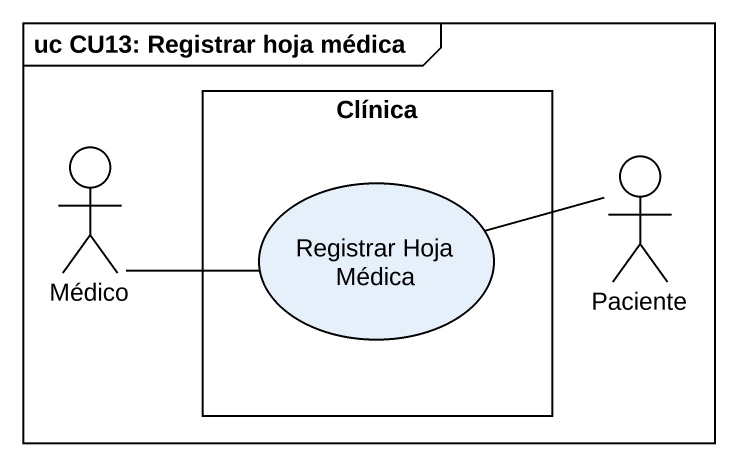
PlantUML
@startuml
mainframe uc CU13: Registrar hoja médica
rectangle Clínica {
  usecase "Registrar Hoja Médica" as Registrar_Hoja_Médica
}
actor Médico
actor Paciente
Médico -right- Registrar_Hoja_Médica
Paciente -left- Registrar_Hoja_Médica
@enduml
